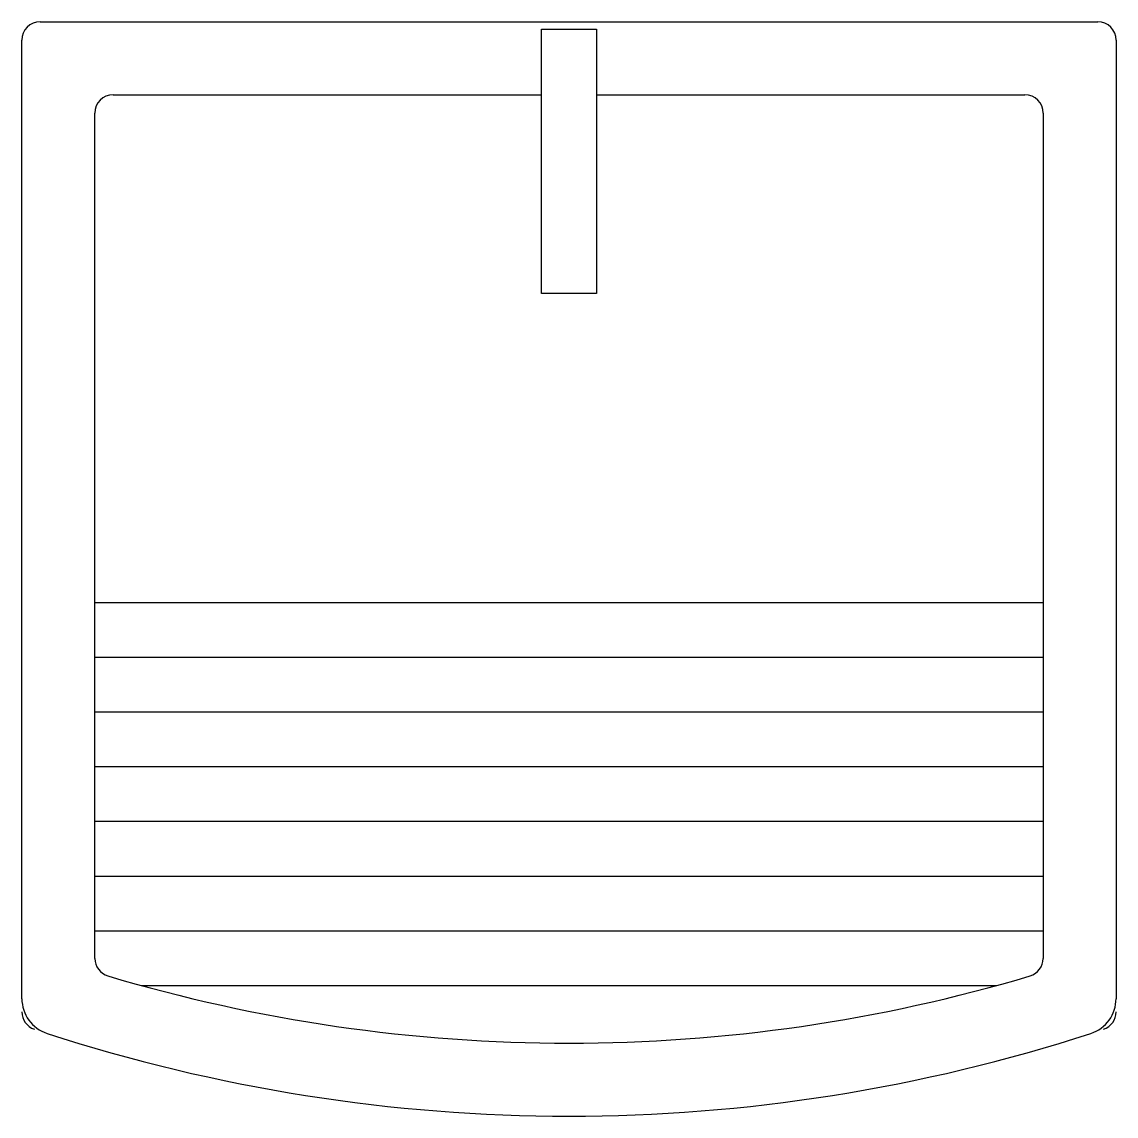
# Model space of a CAD drawing. Extents: x 11.4 to 12, y 24.059 to 24.659.
import ezdxf

# ---------------------------------------------------------------- set-up
doc = ezdxf.new("R2010")
doc.units = 0
doc.header["$MEASUREMENT"] = 0
doc.layers.add('A-PEÇAS', color=2, linetype='CONTINUOUS')
doc.layers.add('ESC50', color=1, linetype='CONTINUOUS')

msp = doc.modelspace()

# ---------------------------------------------------------------- linework, layer by layer
at = {"layer": 'A-PEÇAS'}
for p, q in [((11.41006, 24.65903), (11.99006, 24.65903)), ((11.68506, 24.65508), (11.71506, 24.65508)), ((11.68506, 24.51016), (11.68506, 24.65508)), ((11.71506, 24.65508), (11.71506, 24.51016)), ((11.40006, 24.12343), (11.40006, 24.64903)), ((12.00006, 24.64903), (12.00006, 24.12343)), ((11.45006, 24.61903), (11.68506, 24.61903)), ((11.71506, 24.61903), (11.95006, 24.61903)), ((11.44006, 24.1455), (11.44006, 24.60903)), ((11.96006, 24.60903), (11.96006, 24.1455)), ((11.71506, 24.51016), (11.68506, 24.51016))]:
    msp.add_line(p, q, dxfattribs=at)
for centre, radius, start, end in [((11.41006, 24.64903), 0.01, 90, 180), ((11.99006, 24.64903), 0.01, 360, 90), ((11.99006, 24.64903), 0.01, 360, 90), ((11.45006, 24.60903), 0.01, 90, 180), ((11.95006, 24.60903), 0.01, 0, 90), ((11.45006, 24.1455), 0.01, 180, 253.39845), ((11.95006, 24.1455), 0.01, 286.60155, 0), ((11.70006, 24.98403), 0.885, 253.39845, 286.60155), ((11.42006, 24.12343), 0.02, 180, 251.97739), ((11.98006, 24.12343), 0.02, 288.02261, 0), ((11.41006, 24.1162), 0.01, 180, 251.52204), ((11.99006, 24.1162), 0.01, 288.47796, 0), ((11.70006, 24.98403), 0.925, 251.97739, 288.02261)]:
    msp.add_arc(centre, radius, start, end, dxfattribs=at)
at = {"layer": 'ESC50'}
for p, q in [((11.44006, 24.34068), (11.96006, 24.34068)), ((11.44006, 24.31068), (11.96006, 24.31068)), ((11.44006, 24.28068), (11.96006, 24.28068)), ((11.44006, 24.25068), (11.96006, 24.25068)), ((11.44006, 24.22068), (11.96006, 24.22068)), ((11.44006, 24.19068), (11.96006, 24.19068)), ((11.44006, 24.16068), (11.96006, 24.16068)), ((11.4655, 24.13068), (11.93463, 24.13068))]:
    msp.add_line(p, q, dxfattribs=at)

doc.saveas('drawing.dxf')
